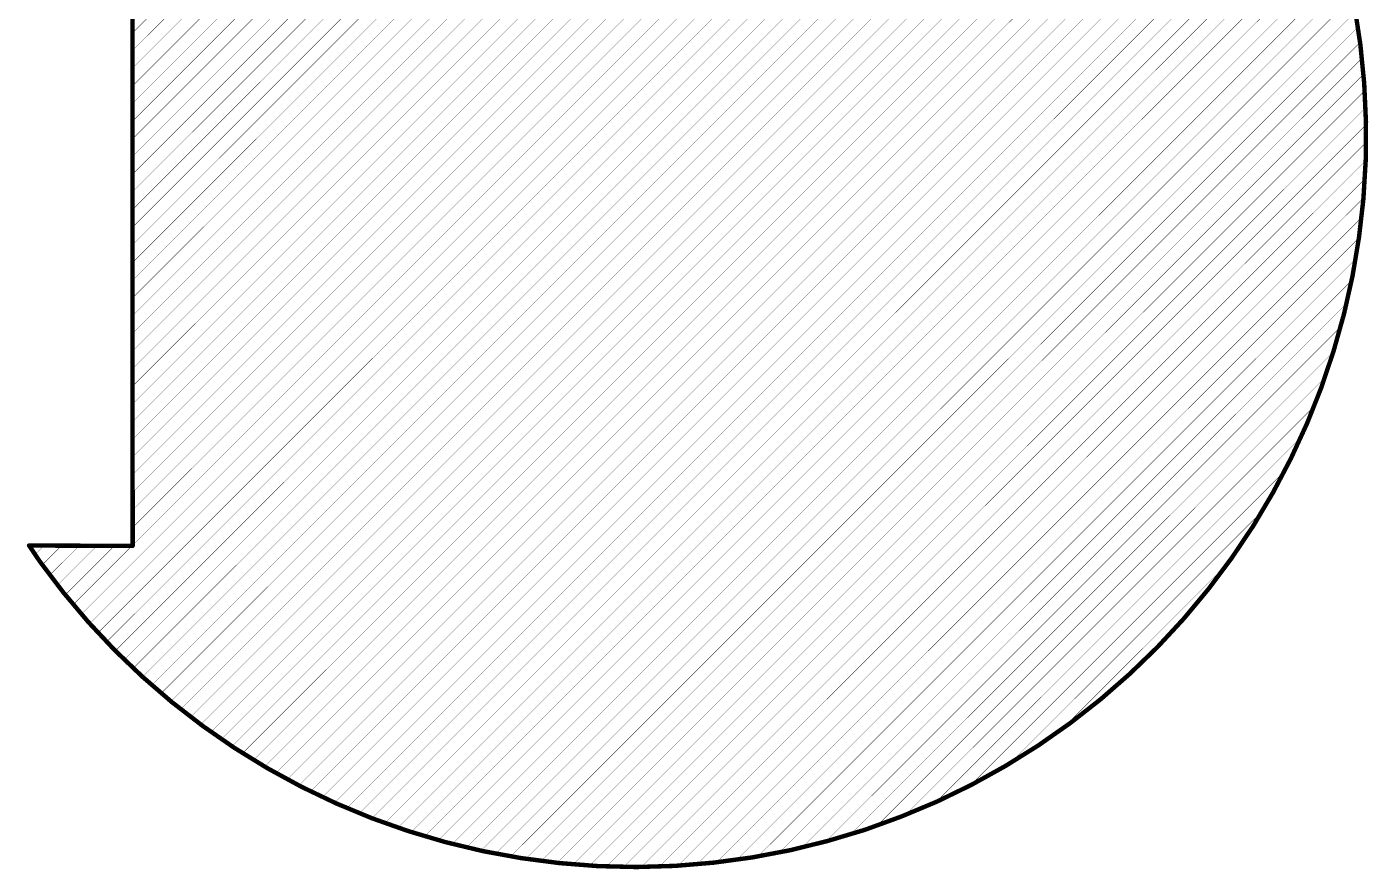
# Model space of a CAD drawing. Header units: millimetres. Extents: x -41 to 155, y -111 to 87.
# Drawn here: x 39.2 to 154.9, y -110.8 to -38.2 of the extents above; entities that cross this region are included whole.
import ezdxf

# ---------------------------------------------------------------- set-up
doc = ezdxf.new("R2010")
doc.units = ezdxf.units.MM
doc.layers.add('Mechanical3', color=76, linetype='Continuous')

msp = doc.modelspace()

# ---------------------------------------------------------------- linework, layer by layer
at = {"layer": 'Mechanical3'}
for points, const_width in [([(48.29, -38.69), (101.71, 14.74)], 0.0254), ([(48.29, -40.21), (103.02, 14.52)], 0.0254), ([(48.29, -41.73), (104.29, 14.26)], 0.0254), ([(48.29, -43.26), (105.55, 14)], 0.0254), ([(48.29, -44.78), (106.77, 13.7)], 0.0254), ([(48.29, -46.31), (107.98, 13.38)], 0.0254), ([(48.29, -47.83), (109.19, 13.07)], 0.0254), ([(48.29, -49.35), (110.34, 12.7)], 0.0254), ([(48.29, -50.88), (111.5, 12.33)], 0.0254), ([(48.29, -52.4), (112.64, 11.95)], 0.0254), ([(48.29, -53.93), (113.75, 11.53)], 0.0254), ([(48.29, -55.45), (114.85, 11.11)], 0.0254), ([(48.29, -56.97), (115.94, 10.67)], 0.0254), ([(48.29, -58.5), (117, 10.2)], 0.0254), ([(48.3, -60.02), (118.05, 9.74)], 0.0254), ([(48.3, -61.54), (119.09, 9.25)], 0.0254), ([(48.3, -63.07), (120.1, 8.74)], 0.0254), ([(48.3, -64.59), (121.11, 8.22)], 0.0254), ([(48.3, -66.12), (122.1, 7.69)], 0.0254), ([(48.3, -67.64), (123.07, 7.13)], 0.0254), ([(48.3, -69.16), (124.03, 6.58)], 0.0254), ([(48.3, -70.69), (124.98, 5.99)], 0.0254), ([(48.3, -72.21), (125.9, 5.4)], 0.0254), ([(48.3, -73.74), (126.83, 4.8)], 0.0254), ([(48.3, -75.26), (127.73, 4.17)], 0.0254), ([(48.3, -76.78), (128.61, 3.53)], 0.0254), ([(48.3, -78.31), (129.5, 2.89)], 0.0254), ([(48.3, -79.83), (130.36, 2.23)], 0.0254), ([(48.3, -81.35), (131.2, 1.55)], 0.0254), ([(43.88, -88.82), (132.87, 0.17)], 0.0254), ([(48.3, -82.88), (132.05, 0.87)], 0.0254), ([(44.59, -89.64), (133.67, -0.55)], 0.0254), ([(45.32, -90.42), (134.48, -1.27)], 0.0254), ([(46.06, -91.21), (135.26, -2.01)], 0.0254), ([(46.8, -91.99), (136.03, -2.77)], 0.0254), ([(47.58, -92.74), (136.79, -3.53)], 0.0254), ([(48.36, -93.48), (137.54, -4.3)], 0.0254), ([(49.14, -94.23), (138.26, -5.11)], 0.0254), ([(49.96, -94.94), (138.98, -5.91)], 0.0254), ([(50.77, -95.64), (139.7, -6.72)], 0.0254), ([(51.59, -96.35), (140.38, -7.56)], 0.0254), ([(52.45, -97.02), (141.06, -8.4)], 0.0254), ([(53.31, -97.68), (141.74, -9.25)], 0.0254), ([(54.17, -98.34), (142.38, -10.13)], 0.0254), ([(48.29, -11.43), (48.3, -82.93)], 0.381), ([(55.06, -98.98), (143.02, -11.02)], 0.0254), ([(55.96, -99.6), (143.66, -11.9)], 0.0254), ([(56.86, -100.22), (144.26, -12.83)], 0.0254), ([(57.79, -100.81), (144.86, -13.75)], 0.0254), ([(58.74, -101.39), (145.45, -14.68)], 0.0254), ([(59.68, -101.98), (146.01, -15.65)], 0.0254), ([(60.66, -102.52), (146.56, -16.61)], 0.0254), ([(61.64, -103.06), (147.12, -17.58)], 0.0254), ([(62.63, -103.6), (147.63, -18.6)], 0.0254), ([(63.65, -104.1), (148.14, -19.61)], 0.0254), ([(64.68, -104.6), (148.65, -20.62)], 0.0254), ([(65.71, -105.09), (149.12, -21.68)], 0.0254), ([(66.78, -105.54), (149.58, -22.74)], 0.0254), ([(67.86, -105.99), (150.04, -23.81)], 0.0254), ([(68.93, -106.44), (150.46, -24.91)], 0.0254), ([(70.06, -106.84), (150.88, -26.02)], 0.0254), ([(71.18, -107.24), (151.28, -27.14)], 0.0254), ([(72.32, -107.62), (151.65, -28.29)], 0.0254), ([(73.49, -107.97), (152.02, -29.45)], 0.0254), ([(74.67, -108.32), (152.36, -30.63)], 0.0254), ([(75.87, -108.64), (152.67, -31.84)], 0.0254), ([(77.1, -108.94), (152.99, -33.05)], 0.0254), ([(78.33, -109.23), (153.25, -34.31)], 0.0254), ([(79.61, -109.48), (153.52, -35.57)], 0.0254), ([(80.9, -109.72), (153.76, -36.86)], 0.0254), ([(153.68, -36.4), (154.18, -39.7)], 0.381), ([(82.2, -109.93), (153.96, -38.18)], 0.0254), ([(83.55, -110.11), (154.16, -39.5)], 0.0254), ([(154.18, -39.7), (154.51, -43.02)], 0.381), ([(84.9, -110.28), (154.3, -40.88)], 0.0254), ([(86.3, -110.4), (154.44, -42.27)], 0.0254), ([(87.72, -110.51), (154.54, -43.69)], 0.0254), ([(154.51, -43.02), (154.66, -46.35)], 0.381), ([(89.17, -110.58), (154.61, -45.15)], 0.0254), ([(154.64, -49.69), (154.66, -46.35)], 0.381), ([(90.66, -110.62), (154.66, -46.62)], 0.0254), ([(92.17, -110.63), (154.65, -48.15)], 0.0254), ([(93.74, -110.59), (154.64, -49.69)], 0.0254), ([(154.44, -53.02), (154.64, -49.69)], 0.381), ([(95.32, -110.53), (154.54, -51.31)], 0.0254), ([(96.98, -110.39), (154.44, -52.93)], 0.0254), ([(154.06, -56.33), (154.44, -53.02)], 0.381), ([(98.66, -110.24), (154.25, -54.65)], 0.0254), ([(100.42, -110), (154.05, -56.37)], 0.0254), ([(153.51, -59.62), (154.06, -56.33)], 0.381), ([(102.22, -109.73), (153.75, -58.2)], 0.0254), ([(104.1, -109.37), (153.41, -60.06)], 0.0254), ([(152.78, -62.88), (153.51, -59.62)], 0.381), ([(106.05, -108.94), (152.98, -62.02)], 0.0254), ([(151.88, -66.09), (152.78, -62.88)], 0.381), ([(108.07, -108.45), (152.45, -64.07)], 0.0254), ([(150.82, -69.25), (151.88, -66.09)], 0.381), ([(110.24, -107.8), (151.86, -66.19)], 0.0254), ([(112.52, -107.05), (151.08, -68.48)], 0.0254), ([(149.59, -72.35), (150.82, -69.25)], 0.381), ([(114.94, -106.15), (150.16, -70.93)], 0.0254), ([(148.19, -75.39), (149.59, -72.35)], 0.381), ([(117.58, -105.04), (149.03, -73.59)], 0.0254), ([(146.64, -78.34), (148.19, -75.39)], 0.381), ([(120.53, -103.61), (147.6, -76.54)], 0.0254), ([(144.94, -81.21), (146.64, -78.34)], 0.381), ([(123.99, -101.67), (145.67, -79.99)], 0.0254), ([(143.08, -83.98), (144.94, -81.21)], 0.381), ([(39.37, -82.9), (40.3, -84.28)], 0.381), ([(39.37, -82.9), (48.3, -82.93)], 0.381), ([(39.88, -83.68), (40.67, -82.89)], 0.0254), ([(40.51, -84.57), (42.19, -82.89)], 0.0254), ([(41.16, -85.44), (43.71, -82.9)], 0.0254), ([(41.82, -86.31), (45.23, -82.9)], 0.0254), ([(42.49, -87.16), (46.74, -82.91)], 0.0254), ([(43.18, -87.99), (48.26, -82.91)], 0.0254), ([(40.3, -84.28), (42.32, -86.94)], 0.381), ([(128.47, -98.72), (142.77, -84.42)], 0.0254), ([(141.08, -86.65), (143.08, -83.98)], 0.381), ([(42.32, -86.94), (44.47, -89.49)], 0.381), ([(138.95, -89.21), (141.08, -86.65)], 0.381), ([(136.68, -91.66), (138.95, -89.21)], 0.381), ([(44.47, -89.49), (46.75, -91.92)], 0.381), ([(46.75, -91.92), (49.16, -94.23)], 0.381), ([(134.28, -93.98), (136.68, -91.66)], 0.381), ([(49.16, -94.23), (51.69, -96.41)], 0.381), ([(131.77, -96.17), (134.28, -93.98)], 0.381), ([(129.14, -98.23), (131.77, -96.17)], 0.381), ([(51.69, -96.41), (54.33, -98.45)], 0.381), ([(54.33, -98.45), (57.07, -100.35)], 0.381), ([(126.41, -100.14), (129.14, -98.23)], 0.381), ([(57.07, -100.35), (59.91, -102.1)], 0.381), ([(123.58, -101.91), (126.41, -100.14)], 0.381), ([(120.66, -103.53), (123.58, -101.91)], 0.381), ([(59.91, -102.1), (62.84, -103.7)], 0.381), ([(62.84, -103.7), (65.85, -105.14)], 0.381), ([(117.66, -104.99), (120.66, -103.53)], 0.381), ([(65.85, -105.14), (68.93, -106.42)], 0.381), ([(114.58, -106.28), (117.66, -104.99)], 0.381), ([(68.93, -106.42), (72.07, -107.53)], 0.381), ([(111.45, -107.42), (114.58, -106.28)], 0.381), ([(72.07, -107.53), (75.27, -108.48)], 0.381), ([(108.25, -108.38), (111.45, -107.42)], 0.381), ([(75.27, -108.48), (78.52, -109.26)], 0.381), ([(105.01, -109.18), (108.25, -108.38)], 0.381), ([(78.52, -109.26), (81.8, -109.86)], 0.381), ([(81.8, -109.86), (85.11, -110.29)], 0.381), ([(98.43, -110.25), (101.74, -109.8)], 0.381), ([(101.74, -109.8), (105.01, -109.18)], 0.381), ([(85.11, -110.29), (88.43, -110.55)], 0.381), ([(88.43, -110.55), (91.77, -110.63)], 0.381), ([(91.77, -110.63), (95.1, -110.53)], 0.381), ([(95.1, -110.53), (98.43, -110.25)], 0.381)]:
    msp.add_lwpolyline(points, dxfattribs=dict(at, const_width=const_width))
for points, const_width in [([(153.95, -38.18, 1), (153.96, -38.18, 1)], 0.0127), ([(48.29, -38.69, 1), (48.3, -38.69, 1)], 0.0127), ([(48.29, -40.21, 1), (48.3, -40.21, 1)], 0.0127), ([(154.09, -39.7, 1), (154.28, -39.7, 1)], 0.191), ([(154.09, -39.7, 1), (154.28, -39.7, 1)], 0.191), ([(154.15, -39.5, 1), (154.16, -39.5, 1)], 0.0127), ([(154.3, -40.88, 1), (154.31, -40.88, 1)], 0.0127), ([(48.29, -41.73, 1), (48.3, -41.73, 1)], 0.0127), ([(154.43, -42.27, 1), (154.45, -42.27, 1)], 0.0127), ([(48.29, -43.26, 1), (48.3, -43.26, 1)], 0.0127), ([(154.42, -43.02, 1), (154.61, -43.02, 1)], 0.191), ([(154.42, -43.02, 1), (154.61, -43.02, 1)], 0.191), ([(154.54, -43.69, 1), (154.55, -43.69, 1)], 0.0127), ([(48.29, -44.78, 1), (48.3, -44.78, 1)], 0.0127), ([(154.57, -46.35, 1), (154.76, -46.35, 1)], 0.191), ([(154.57, -46.35, 1), (154.76, -46.35, 1)], 0.191), ([(154.6, -45.15, 1), (154.62, -45.15, 1)], 0.0127), ([(48.29, -46.31, 1), (48.3, -46.31, 1)], 0.0127), ([(154.65, -46.62, 1), (154.67, -46.62, 1)], 0.0127), ([(48.29, -47.83, 1), (48.3, -47.83, 1)], 0.0127), ([(154.64, -48.15, 1), (154.66, -48.15, 1)], 0.0127), ([(48.29, -49.35, 1), (48.3, -49.35, 1)], 0.0127), ([(154.54, -49.69, 1), (154.73, -49.69, 1)], 0.191), ([(154.54, -49.69, 1), (154.73, -49.69, 1)], 0.191), ([(154.63, -49.69, 1), (154.64, -49.69, 1)], 0.0127), ([(48.29, -50.88, 1), (48.3, -50.88, 1)], 0.0127), ([(154.53, -51.31, 1), (154.55, -51.31, 1)], 0.0127), ([(48.29, -52.4, 1), (48.3, -52.4, 1)], 0.0127), ([(154.34, -53.02, 1), (154.53, -53.02, 1)], 0.191), ([(154.34, -53.02, 1), (154.53, -53.02, 1)], 0.191), ([(154.43, -52.93, 1), (154.45, -52.93, 1)], 0.0127), ([(48.29, -53.93, 1), (48.3, -53.93, 1)], 0.0127), ([(48.29, -55.45, 1), (48.3, -55.45, 1)], 0.0127), ([(154.25, -54.65, 1), (154.26, -54.65, 1)], 0.0127), ([(153.96, -56.33, 1), (154.15, -56.33, 1)], 0.191), ([(153.96, -56.33, 1), (154.15, -56.33, 1)], 0.191), ([(154.05, -56.37, 1), (154.06, -56.37, 1)], 0.0127), ([(48.29, -56.97, 1), (48.3, -56.97, 1)], 0.0127), ([(48.29, -58.5, 1), (48.3, -58.5, 1)], 0.0127), ([(153.74, -58.2, 1), (153.75, -58.2, 1)], 0.0127), ([(48.29, -60.02, 1), (48.3, -60.02, 1)], 0.0127), ([(153.41, -59.62, 1), (153.6, -59.62, 1)], 0.191), ([(153.41, -59.62, 1), (153.6, -59.62, 1)], 0.191), ([(153.41, -60.06, 1), (153.42, -60.06, 1)], 0.0127), ([(48.29, -61.54, 1), (48.3, -61.54, 1)], 0.0127), ([(152.97, -62.02, 1), (152.98, -62.02, 1)], 0.0127), ([(48.29, -63.07, 1), (48.3, -63.07, 1)], 0.0127), ([(152.68, -62.88, 1), (152.88, -62.88, 1)], 0.191), ([(152.68, -62.88, 1), (152.88, -62.88, 1)], 0.191), ([(48.29, -64.59, 1), (48.3, -64.59, 1)], 0.0127), ([(152.45, -64.07, 1), (152.46, -64.07, 1)], 0.0127), ([(151.79, -66.09, 1), (151.98, -66.09, 1)], 0.191), ([(151.79, -66.09, 1), (151.98, -66.09, 1)], 0.191), ([(48.29, -66.12, 1), (48.3, -66.12, 1)], 0.0127), ([(151.85, -66.19, 1), (151.86, -66.19, 1)], 0.0127), ([(48.29, -67.64, 1), (48.3, -67.64, 1)], 0.0127), ([(48.29, -69.16, 1), (48.3, -69.16, 1)], 0.0127), ([(150.72, -69.25, 1), (150.91, -69.25, 1)], 0.191), ([(150.72, -69.25, 1), (150.91, -69.25, 1)], 0.191), ([(151.08, -68.48, 1), (151.09, -68.48, 1)], 0.0127), ([(48.29, -70.69, 1), (48.3, -70.69, 1)], 0.0127), ([(150.15, -70.93, 1), (150.17, -70.93, 1)], 0.0127), ([(48.29, -72.21, 1), (48.3, -72.21, 1)], 0.0127), ([(149.49, -72.35, 1), (149.68, -72.35, 1)], 0.191), ([(149.49, -72.35, 1), (149.68, -72.35, 1)], 0.191), ([(48.29, -73.74, 1), (48.3, -73.74, 1)], 0.0127), ([(149.02, -73.59, 1), (149.04, -73.59, 1)], 0.0127), ([(48.29, -75.26, 1), (48.3, -75.26, 1)], 0.0127), ([(148.1, -75.39, 1), (148.29, -75.39, 1)], 0.191), ([(148.1, -75.39, 1), (148.29, -75.39, 1)], 0.191), ([(48.29, -76.78, 1), (48.3, -76.78, 1)], 0.0127), ([(147.59, -76.54, 1), (147.6, -76.54, 1)], 0.0127), ([(48.29, -78.31, 1), (48.3, -78.31, 1)], 0.0127), ([(146.55, -78.34, 1), (146.74, -78.34, 1)], 0.191), ([(146.55, -78.34, 1), (146.74, -78.34, 1)], 0.191), ([(48.29, -79.83, 1), (48.3, -79.83, 1)], 0.0127), ([(145.66, -79.99, 1), (145.68, -79.99, 1)], 0.0127), ([(48.29, -81.35, 1), (48.3, -81.35, 1)], 0.0127), ([(144.84, -81.21, 1), (145.03, -81.21, 1)], 0.191), ([(144.84, -81.21, 1), (145.03, -81.21, 1)], 0.191), ([(39.27, -82.9, 1), (39.46, -82.9, 1)], 0.191), ([(39.27, -82.9, 1), (39.46, -82.9, 1)], 0.191), ([(40.66, -82.89, 1), (40.68, -82.89, 1)], 0.0127), ([(42.18, -82.89, 1), (42.19, -82.89, 1)], 0.0127), ([(43.7, -82.9, 1), (43.71, -82.9, 1)], 0.0127), ([(45.22, -82.9, 1), (45.23, -82.9, 1)], 0.0127), ([(46.74, -82.91, 1), (46.75, -82.91, 1)], 0.0127), ([(48.2, -82.93, 1), (48.39, -82.93, 1)], 0.191), ([(48.2, -82.93, 1), (48.39, -82.93, 1)], 0.191), ([(48.26, -82.91, 1), (48.27, -82.91, 1)], 0.0127), ([(48.29, -82.88, 1), (48.3, -82.88, 1)], 0.0127), ([(39.87, -83.68, 1), (39.88, -83.68, 1)], 0.0127), ([(40.21, -84.28, 1), (40.4, -84.28, 1)], 0.191), ([(40.21, -84.28, 1), (40.4, -84.28, 1)], 0.191), ([(142.76, -84.42, 1), (142.78, -84.42, 1)], 0.0127), ([(142.99, -83.98, 1), (143.18, -83.98, 1)], 0.191), ([(142.99, -83.98, 1), (143.18, -83.98, 1)], 0.191), ([(40.5, -84.57, 1), (40.51, -84.57, 1)], 0.0127), ([(41.16, -85.44, 1), (41.17, -85.44, 1)], 0.0127), ([(41.81, -86.31, 1), (41.83, -86.31, 1)], 0.0127), ([(42.22, -86.94, 1), (42.41, -86.94, 1)], 0.191), ([(42.22, -86.94, 1), (42.41, -86.94, 1)], 0.191), ([(140.99, -86.65, 1), (141.18, -86.65, 1)], 0.191), ([(140.99, -86.65, 1), (141.18, -86.65, 1)], 0.191), ([(42.48, -87.16, 1), (42.49, -87.16, 1)], 0.0127), ([(43.18, -87.99, 1), (43.19, -87.99, 1)], 0.0127), ([(43.88, -88.82, 1), (43.89, -88.82, 1)], 0.0127), ([(138.85, -89.21, 1), (139.04, -89.21, 1)], 0.191), ([(138.85, -89.21, 1), (139.04, -89.21, 1)], 0.191), ([(44.37, -89.49, 1), (44.56, -89.49, 1)], 0.191), ([(44.37, -89.49, 1), (44.56, -89.49, 1)], 0.191), ([(44.58, -89.64, 1), (44.59, -89.64, 1)], 0.0127), ([(45.32, -90.42, 1), (45.33, -90.42, 1)], 0.0127), ([(46.06, -91.21, 1), (46.07, -91.21, 1)], 0.0127), ([(46.66, -91.92, 1), (46.85, -91.92, 1)], 0.191), ([(46.66, -91.92, 1), (46.85, -91.92, 1)], 0.191), ([(46.8, -91.99, 1), (46.81, -91.99, 1)], 0.0127), ([(136.58, -91.66, 1), (136.77, -91.66, 1)], 0.191), ([(136.58, -91.66, 1), (136.77, -91.66, 1)], 0.191), ([(47.58, -92.74, 1), (47.59, -92.74, 1)], 0.0127), ([(48.35, -93.48, 1), (48.37, -93.48, 1)], 0.0127), ([(49.07, -94.23, 1), (49.26, -94.23, 1)], 0.191), ([(49.07, -94.23, 1), (49.26, -94.23, 1)], 0.191), ([(49.13, -94.23, 1), (49.14, -94.23, 1)], 0.0127), ([(134.19, -93.98, 1), (134.38, -93.98, 1)], 0.191), ([(134.19, -93.98, 1), (134.38, -93.98, 1)], 0.191), ([(49.95, -94.94, 1), (49.96, -94.94, 1)], 0.0127), ([(50.77, -95.64, 1), (50.78, -95.64, 1)], 0.0127), ([(131.67, -96.17, 1), (131.86, -96.17, 1)], 0.191), ([(131.67, -96.17, 1), (131.86, -96.17, 1)], 0.191), ([(51.59, -96.41, 1), (51.78, -96.41, 1)], 0.191), ([(51.59, -96.41, 1), (51.78, -96.41, 1)], 0.191), ([(51.59, -96.35, 1), (51.6, -96.35, 1)], 0.0127), ([(52.44, -97.02, 1), (52.45, -97.02, 1)], 0.0127), ([(53.3, -97.68, 1), (53.31, -97.68, 1)], 0.0127), ([(54.23, -98.45, 1), (54.42, -98.45, 1)], 0.191), ([(54.23, -98.45, 1), (54.42, -98.45, 1)], 0.191), ([(129.04, -98.23, 1), (129.23, -98.23, 1)], 0.191), ([(129.04, -98.23, 1), (129.23, -98.23, 1)], 0.191), ([(54.16, -98.34, 1), (54.17, -98.34, 1)], 0.0127), ([(55.05, -98.98, 1), (55.07, -98.98, 1)], 0.0127), ([(128.46, -98.72, 1), (128.47, -98.72, 1)], 0.0127), ([(55.95, -99.6, 1), (55.97, -99.6, 1)], 0.0127), ([(56.86, -100.22, 1), (56.87, -100.22, 1)], 0.0127), ([(56.98, -100.35, 1), (57.17, -100.35, 1)], 0.191), ([(56.98, -100.35, 1), (57.17, -100.35, 1)], 0.191), ([(126.31, -100.14, 1), (126.5, -100.14, 1)], 0.191), ([(126.31, -100.14, 1), (126.5, -100.14, 1)], 0.191), ([(57.79, -100.81, 1), (57.8, -100.81, 1)], 0.0127), ([(58.73, -101.39, 1), (58.74, -101.39, 1)], 0.0127), ([(123.48, -101.91, 1), (123.67, -101.91, 1)], 0.191), ([(123.48, -101.91, 1), (123.67, -101.91, 1)], 0.191), ([(123.98, -101.67, 1), (124, -101.67, 1)], 0.0127), ([(59.67, -101.98, 1), (59.69, -101.98, 1)], 0.0127), ([(59.82, -102.1, 1), (60.01, -102.1, 1)], 0.191), ([(59.82, -102.1, 1), (60.01, -102.1, 1)], 0.191), ([(60.65, -102.52, 1), (60.66, -102.52, 1)], 0.0127), ([(61.64, -103.06, 1), (61.65, -103.06, 1)], 0.0127), ([(62.62, -103.6, 1), (62.63, -103.6, 1)], 0.0127), ([(62.74, -103.7, 1), (62.94, -103.7, 1)], 0.191), ([(62.74, -103.7, 1), (62.94, -103.7, 1)], 0.191), ([(63.64, -104.1, 1), (63.65, -104.1, 1)], 0.0127), ([(120.56, -103.53, 1), (120.75, -103.53, 1)], 0.191), ([(120.56, -103.53, 1), (120.75, -103.53, 1)], 0.191), ([(120.53, -103.61, 1), (120.54, -103.61, 1)], 0.0127), ([(64.67, -104.6, 1), (64.69, -104.6, 1)], 0.0127), ([(65.75, -105.14, 1), (65.94, -105.14, 1)], 0.191), ([(65.75, -105.14, 1), (65.94, -105.14, 1)], 0.191), ([(65.7, -105.09, 1), (65.72, -105.09, 1)], 0.0127), ([(117.56, -104.99, 1), (117.75, -104.99, 1)], 0.191), ([(117.56, -104.99, 1), (117.75, -104.99, 1)], 0.191), ([(117.57, -105.04, 1), (117.58, -105.04, 1)], 0.0127), ([(66.77, -105.54, 1), (66.79, -105.54, 1)], 0.0127), ([(67.85, -105.99, 1), (67.86, -105.99, 1)], 0.0127), ([(68.84, -106.42, 1), (69.03, -106.42, 1)], 0.191), ([(68.84, -106.42, 1), (69.03, -106.42, 1)], 0.191), ([(114.49, -106.28, 1), (114.68, -106.28, 1)], 0.191), ([(114.49, -106.28, 1), (114.68, -106.28, 1)], 0.191), ([(114.93, -106.15, 1), (114.94, -106.15, 1)], 0.0127), ([(68.93, -106.44, 1), (68.94, -106.44, 1)], 0.0127), ([(70.05, -106.84, 1), (70.06, -106.84, 1)], 0.0127), ([(71.18, -107.24, 1), (71.19, -107.24, 1)], 0.0127), ([(71.98, -107.53, 1), (72.17, -107.53, 1)], 0.191), ([(71.98, -107.53, 1), (72.17, -107.53, 1)], 0.191), ([(111.35, -107.42, 1), (111.54, -107.42, 1)], 0.191), ([(111.35, -107.42, 1), (111.54, -107.42, 1)], 0.191), ([(112.51, -107.05, 1), (112.52, -107.05, 1)], 0.0127), ([(72.31, -107.62, 1), (72.33, -107.62, 1)], 0.0127), ([(73.49, -107.97, 1), (73.5, -107.97, 1)], 0.0127), ([(74.66, -108.32, 1), (74.68, -108.32, 1)], 0.0127), ([(75.18, -108.48, 1), (75.37, -108.48, 1)], 0.191), ([(75.18, -108.48, 1), (75.37, -108.48, 1)], 0.191), ([(75.87, -108.64, 1), (75.88, -108.64, 1)], 0.0127), ([(108.16, -108.38, 1), (108.35, -108.38, 1)], 0.191), ([(108.16, -108.38, 1), (108.35, -108.38, 1)], 0.191), ([(108.07, -108.45, 1), (108.08, -108.45, 1)], 0.0127), ([(110.24, -107.8, 1), (110.25, -107.8, 1)], 0.0127), ([(77.1, -108.94, 1), (77.11, -108.94, 1)], 0.0127), ([(78.33, -109.23, 1), (78.34, -109.23, 1)], 0.0127), ([(78.42, -109.26, 1), (78.61, -109.26, 1)], 0.191), ([(78.42, -109.26, 1), (78.61, -109.26, 1)], 0.191), ([(79.6, -109.48, 1), (79.62, -109.48, 1)], 0.0127), ([(80.89, -109.72, 1), (80.9, -109.72, 1)], 0.0127), ([(81.7, -109.86, 1), (81.89, -109.86, 1)], 0.191), ([(81.7, -109.86, 1), (81.89, -109.86, 1)], 0.191), ([(101.64, -109.8, 1), (101.83, -109.8, 1)], 0.191), ([(101.64, -109.8, 1), (101.83, -109.8, 1)], 0.191), ([(102.21, -109.73, 1), (102.22, -109.73, 1)], 0.0127), ([(104.09, -109.37, 1), (104.1, -109.37, 1)], 0.0127), ([(104.92, -109.18, 1), (105.11, -109.18, 1)], 0.191), ([(104.92, -109.18, 1), (105.11, -109.18, 1)], 0.191), ([(106.05, -108.94, 1), (106.06, -108.94, 1)], 0.0127), ([(82.2, -109.93, 1), (82.21, -109.93, 1)], 0.0127), ([(83.54, -110.11, 1), (83.56, -110.11, 1)], 0.0127), ([(84.89, -110.28, 1), (84.91, -110.28, 1)], 0.0127), ([(85.01, -110.29, 1), (85.2, -110.29, 1)], 0.191), ([(85.01, -110.29, 1), (85.2, -110.29, 1)], 0.191), ([(86.3, -110.4, 1), (86.31, -110.4, 1)], 0.0127), ([(87.71, -110.51, 1), (87.73, -110.51, 1)], 0.0127), ([(88.34, -110.55, 1), (88.53, -110.55, 1)], 0.191), ([(88.34, -110.55, 1), (88.53, -110.55, 1)], 0.191), ([(89.17, -110.58, 1), (89.18, -110.58, 1)], 0.0127), ([(90.65, -110.62, 1), (90.67, -110.62, 1)], 0.0127), ([(91.67, -110.63, 1), (91.87, -110.63, 1)], 0.191), ([(91.67, -110.63, 1), (91.87, -110.63, 1)], 0.191), ([(92.16, -110.63, 1), (92.18, -110.63, 1)], 0.0127), ([(93.73, -110.59, 1), (93.75, -110.59, 1)], 0.0127), ([(95.01, -110.53, 1), (95.2, -110.53, 1)], 0.191), ([(95.01, -110.53, 1), (95.2, -110.53, 1)], 0.191), ([(95.32, -110.53, 1), (95.33, -110.53, 1)], 0.0127), ([(96.98, -110.39, 1), (96.99, -110.39, 1)], 0.0127), ([(98.33, -110.25, 1), (98.52, -110.25, 1)], 0.191), ([(98.33, -110.25, 1), (98.52, -110.25, 1)], 0.191), ([(98.65, -110.24, 1), (98.66, -110.24, 1)], 0.0127), ([(100.42, -110, 1), (100.43, -110, 1)], 0.0127)]:
    msp.add_lwpolyline(points, format="xyb", close=True, dxfattribs=dict(at, const_width=const_width))

doc.saveas('drawing.dxf')
